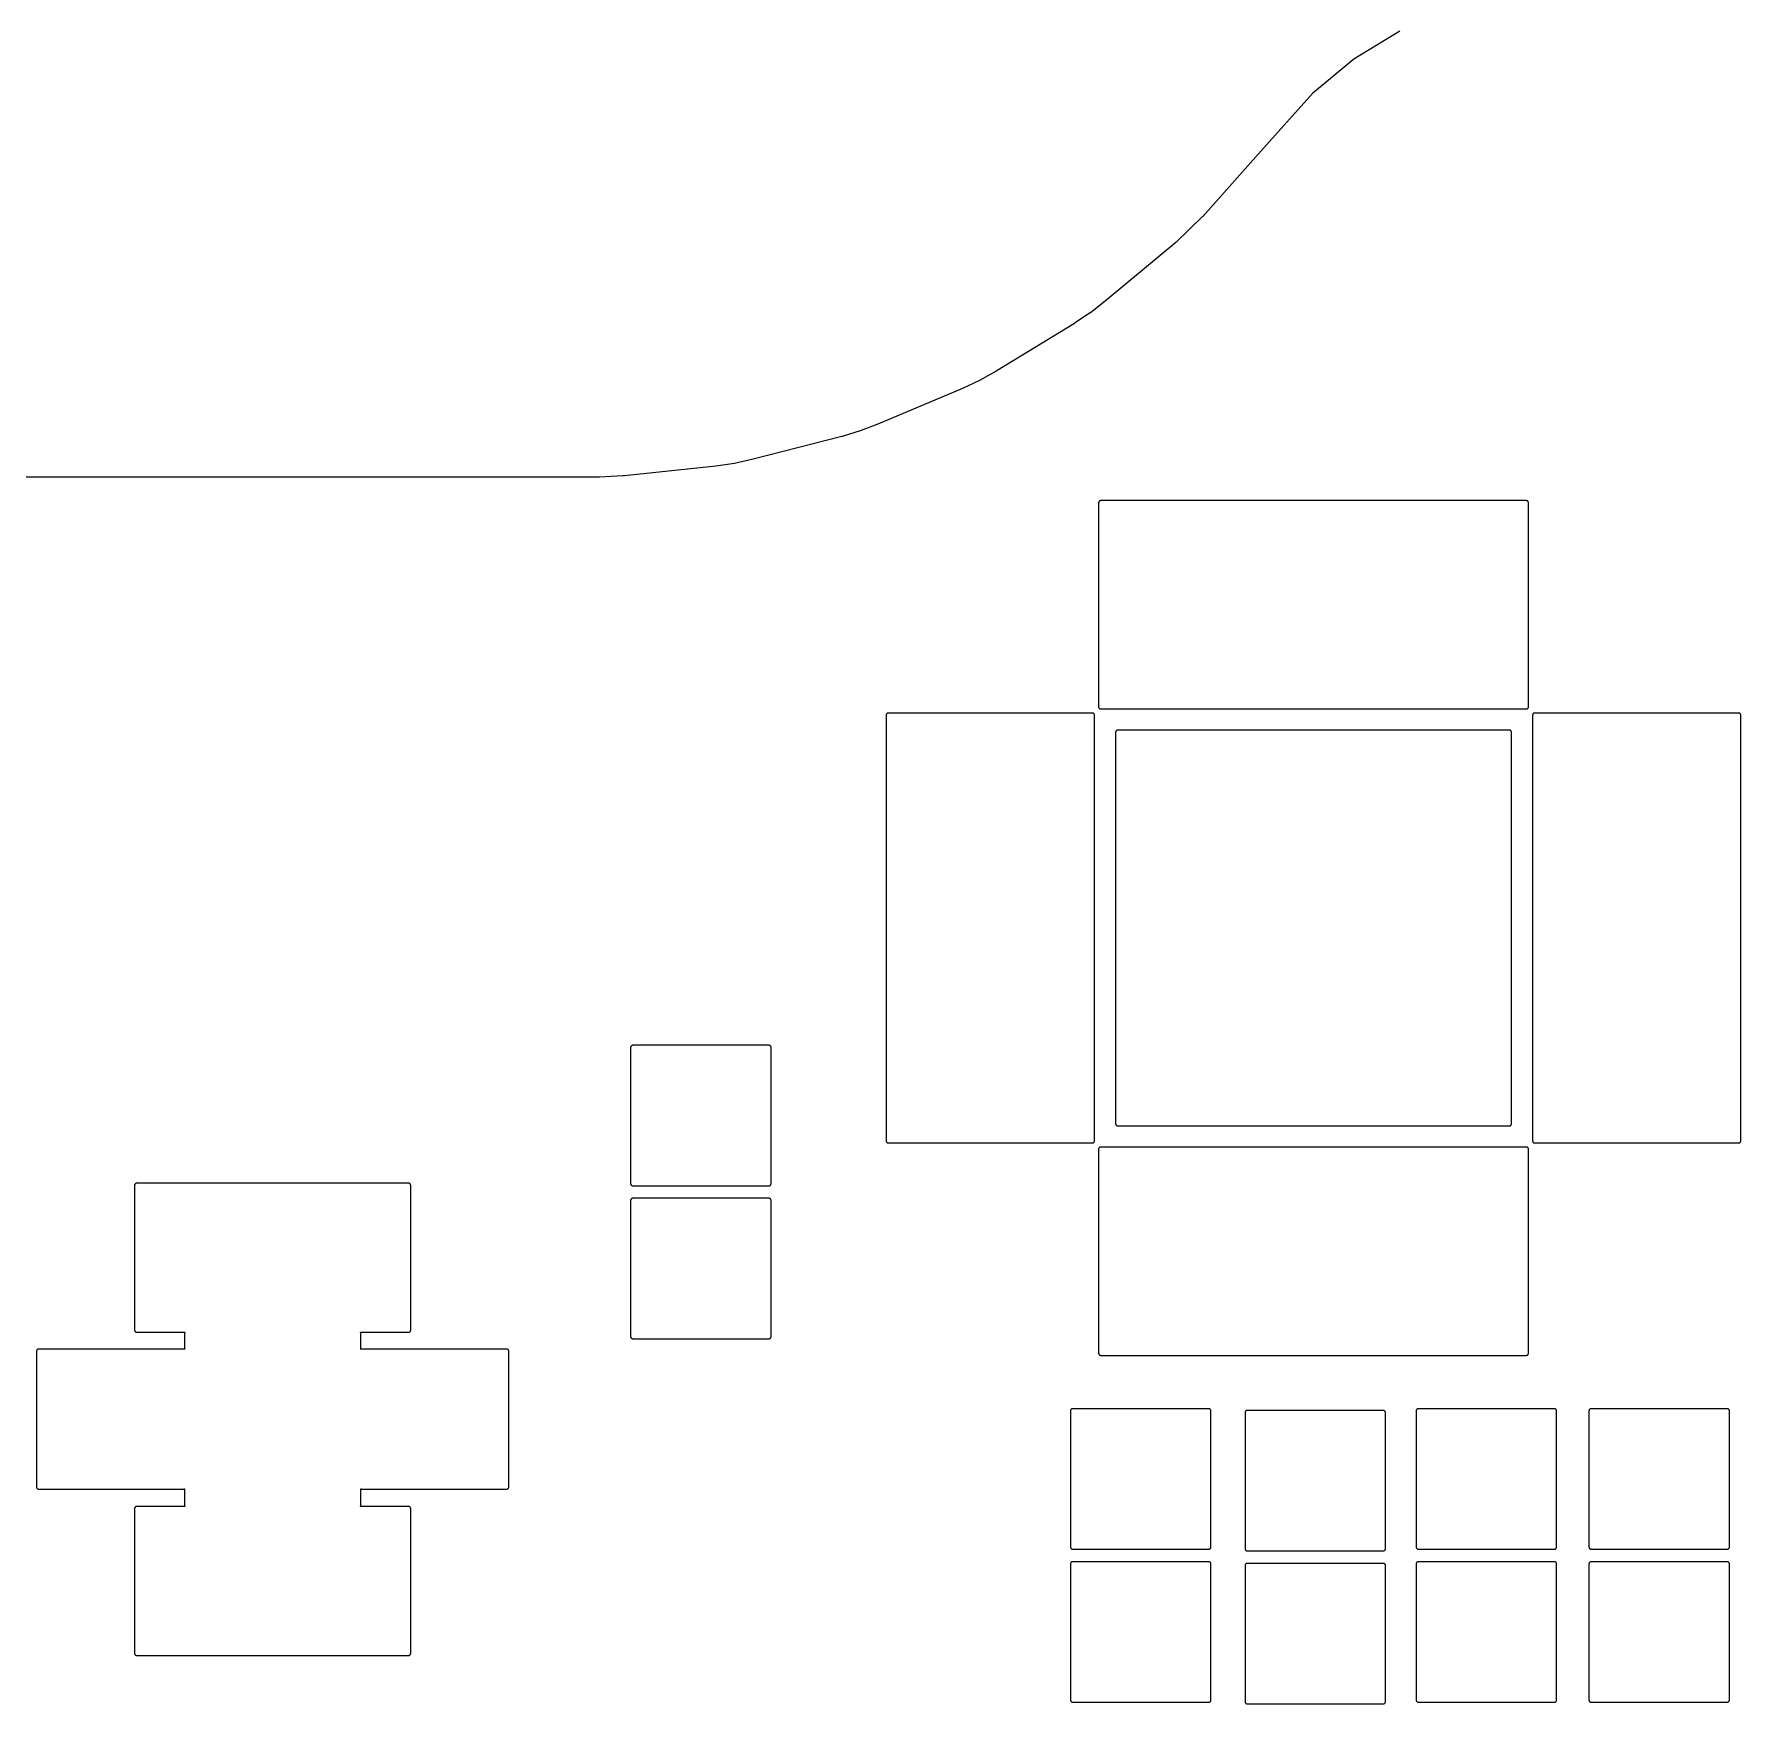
# Model space of a CAD drawing. Header units: inches. Extents: x -0.5 to 10, y -2.4 to 3.9.
# Drawn here: x 1.6391 to 2.0341, y 2.6021 to 2.9885 of the extents above; entities that cross this region are included whole.
import ezdxf

# ---------------------------------------------------------------- set-up
doc = ezdxf.new("R2010")
doc.units = ezdxf.units.IN

msp = doc.modelspace()

# ---------------------------------------------------------------- linework, layer by layer
msp.add_lwpolyline([(1.955135, 2.989166), (1.944529, 2.982694), (1.934949, 2.974698), (1.923696, 2.962111), (1.909544, 2.946281), (1.909531, 2.946267), (1.909519, 2.946254), (1.903332, 2.940274), (1.90332, 2.940264), (1.903305, 2.94025), (1.887004, 2.926646), (1.886995, 2.926638), (1.88699, 2.926635), (1.883544, 2.923968), (1.88353, 2.923957), (1.883514, 2.923947), (1.879881, 2.921542), (1.879876, 2.921538), (1.879866, 2.921532), (1.861742, 2.910473), (1.861737, 2.91047), (1.861726, 2.910464), (1.857926, 2.908333), (1.857907, 2.908323), (1.857893, 2.908316), (1.853946, 2.906472), (1.853936, 2.906467), (1.853929, 2.906464), (1.834376, 2.898191), (1.834371, 2.898189), (1.834359, 2.898184), (1.830286, 2.896636), (1.830271, 2.89663), (1.830251, 2.896624), (1.826076, 2.89538), (1.826067, 2.895377), (1.826058, 2.895375), (1.805501, 2.890067), (1.805497, 2.890066), (1.805483, 2.890063), (1.801227, 2.88913), (1.801215, 2.889128), (1.801191, 2.889124), (1.796877, 2.888507), (1.796862, 2.888505), (1.796859, 2.888505), (1.775745, 2.886278), (1.775733, 2.886277), (1.775721, 2.886276), (1.77554, 2.886266), (1.775361, 2.88624), (1.775339, 2.886237), (1.775312, 2.886235), (1.772623, 2.886103), (1.769935, 2.885952), (1.769907, 2.885951), (1.769886, 2.885952), (1.769705, 2.885959), (1.769525, 2.885951), (1.76951, 2.88595), (1.7695, 2.88595), (1.584527, 2.88595)])
for points in [[(1.885925, 2.832301), (1.885925, 2.832301), (1.88595, 2.8323), (1.98445, 2.8323), (1.984475, 2.832301), (1.984524, 2.832306), (1.984572, 2.832315), (1.984619, 2.832329), (1.984664, 2.832348), (1.984707, 2.832371), (1.984748, 2.832399), (1.984786, 2.83243), (1.98482, 2.832464), (1.984851, 2.832502), (1.984879, 2.832543), (1.984902, 2.832586), (1.984921, 2.832631), (1.984935, 2.832678), (1.984944, 2.832726), (1.984949, 2.832775), (1.98495, 2.8328), (1.98495, 2.88), (1.984949, 2.880025), (1.984944, 2.880074), (1.984935, 2.880122), (1.984921, 2.880169), (1.984902, 2.880214), (1.984879, 2.880257), (1.984851, 2.880298), (1.98482, 2.880336), (1.984786, 2.88037), (1.984748, 2.880401), (1.984707, 2.880429), (1.984664, 2.880452), (1.984619, 2.880471), (1.984572, 2.880485), (1.984524, 2.880494), (1.984475, 2.880499), (1.98445, 2.8805), (1.88595, 2.8805), (1.885925, 2.880499), (1.885876, 2.880494), (1.885828, 2.880485), (1.885781, 2.880471), (1.885736, 2.880452), (1.885693, 2.880429), (1.885652, 2.880401), (1.885614, 2.88037), (1.88558, 2.880336), (1.885549, 2.880298), (1.885521, 2.880257), (1.885498, 2.880214), (1.885479, 2.880169), (1.885465, 2.880122), (1.885456, 2.880074), (1.885451, 2.880025), (1.88545, 2.88), (1.88545, 2.8328), (1.885451, 2.832775), (1.885456, 2.832726), (1.885465, 2.832678), (1.885479, 2.832631), (1.885498, 2.832586), (1.885521, 2.832543), (1.885549, 2.832502), (1.88558, 2.832464), (1.885614, 2.83243), (1.885652, 2.832399), (1.885693, 2.832371), (1.885736, 2.832348), (1.885781, 2.832329), (1.885828, 2.832315), (1.885876, 2.832306)], [(1.8363, 2.83085), (1.8363, 2.73235), (1.836301, 2.732325), (1.836306, 2.732276), (1.836315, 2.732228), (1.836329, 2.732181), (1.836348, 2.732136), (1.836371, 2.732093), (1.836399, 2.732052), (1.83643, 2.732014), (1.836464, 2.73198), (1.836502, 2.731949), (1.836543, 2.731921), (1.836586, 2.731898), (1.836631, 2.731879), (1.836678, 2.731865), (1.836726, 2.731856), (1.836775, 2.731851), (1.8368, 2.73185), (1.884, 2.73185), (1.884025, 2.731851), (1.884074, 2.731856), (1.884122, 2.731865), (1.884169, 2.731879), (1.884214, 2.731898), (1.884257, 2.731921), (1.884298, 2.731949), (1.884336, 2.73198), (1.88437, 2.732014), (1.884401, 2.732052), (1.884429, 2.732093), (1.884452, 2.732136), (1.884471, 2.732181), (1.884485, 2.732228), (1.884494, 2.732276), (1.884499, 2.732325), (1.8845, 2.73235), (1.8845, 2.83085), (1.884499, 2.830875), (1.884494, 2.830924), (1.884485, 2.830972), (1.884471, 2.831019), (1.884452, 2.831064), (1.884429, 2.831107), (1.884401, 2.831148), (1.88437, 2.831186), (1.884336, 2.83122), (1.884298, 2.831251), (1.884257, 2.831279), (1.884214, 2.831302), (1.884169, 2.831321), (1.884122, 2.831335), (1.884074, 2.831344), (1.884025, 2.831349), (1.884, 2.83135), (1.8368, 2.83135), (1.836775, 2.831349), (1.836726, 2.831344), (1.836678, 2.831335), (1.836631, 2.831321), (1.836586, 2.831302), (1.836543, 2.831279), (1.836502, 2.831251), (1.836464, 2.83122), (1.83643, 2.831186), (1.836399, 2.831148), (1.836371, 2.831107), (1.836348, 2.831064), (1.836329, 2.831019), (1.836315, 2.830972), (1.836306, 2.830924), (1.836301, 2.830875)], [(1.9859, 2.83085), (1.9859, 2.73235), (1.985901, 2.732325), (1.985906, 2.732276), (1.985915, 2.732228), (1.985929, 2.732181), (1.985948, 2.732136), (1.985971, 2.732093), (1.985999, 2.732052), (1.98603, 2.732014), (1.986064, 2.73198), (1.986102, 2.731949), (1.986143, 2.731921), (1.986186, 2.731898), (1.986231, 2.731879), (1.986278, 2.731865), (1.986326, 2.731856), (1.986375, 2.731851), (1.9864, 2.73185), (2.0336, 2.73185), (2.033625, 2.731851), (2.033674, 2.731856), (2.033722, 2.731865), (2.033769, 2.731879), (2.033814, 2.731898), (2.033857, 2.731921), (2.033898, 2.731949), (2.033936, 2.73198), (2.03397, 2.732014), (2.034001, 2.732052), (2.034029, 2.732093), (2.034052, 2.732136), (2.034071, 2.732181), (2.034085, 2.732228), (2.034094, 2.732276), (2.034099, 2.732325), (2.0341, 2.73235), (2.0341, 2.83085), (2.034099, 2.830875), (2.034094, 2.830924), (2.034085, 2.830972), (2.034071, 2.831019), (2.034052, 2.831064), (2.034029, 2.831107), (2.034001, 2.831148), (2.03397, 2.831186), (2.033936, 2.83122), (2.033898, 2.831251), (2.033857, 2.831279), (2.033814, 2.831302), (2.033769, 2.831321), (2.033722, 2.831335), (2.033674, 2.831344), (2.033625, 2.831349), (2.0336, 2.83135), (1.9864, 2.83135), (1.986375, 2.831349), (1.986326, 2.831344), (1.986278, 2.831335), (1.986231, 2.831321), (1.986186, 2.831302), (1.986143, 2.831279), (1.986102, 2.831251), (1.986064, 2.83122), (1.98603, 2.831186), (1.985999, 2.831148), (1.985971, 2.831107), (1.985948, 2.831064), (1.985929, 2.831019), (1.985915, 2.830972), (1.985906, 2.830924), (1.985901, 2.830875)], [(1.889875, 2.735801), (1.889875, 2.735801), (1.8899, 2.7358), (1.9805, 2.7358), (1.980525, 2.735801), (1.980574, 2.735806), (1.980622, 2.735815), (1.980669, 2.735829), (1.980714, 2.735848), (1.980757, 2.735871), (1.980798, 2.735899), (1.980836, 2.73593), (1.98087, 2.735964), (1.980901, 2.736002), (1.980929, 2.736043), (1.980952, 2.736086), (1.980971, 2.736131), (1.980985, 2.736178), (1.980994, 2.736226), (1.980999, 2.736275), (1.981, 2.7363), (1.981, 2.8269), (1.980999, 2.826925), (1.980994, 2.826974), (1.980985, 2.827022), (1.980971, 2.827069), (1.980952, 2.827114), (1.980929, 2.827157), (1.980901, 2.827198), (1.98087, 2.827236), (1.980836, 2.82727), (1.980798, 2.827301), (1.980757, 2.827329), (1.980714, 2.827352), (1.980669, 2.827371), (1.980622, 2.827385), (1.980574, 2.827394), (1.980525, 2.827399), (1.9805, 2.8274), (1.8899, 2.8274), (1.889875, 2.827399), (1.889826, 2.827394), (1.889778, 2.827385), (1.889731, 2.827371), (1.889686, 2.827352), (1.889643, 2.827329), (1.889602, 2.827301), (1.889564, 2.82727), (1.88953, 2.827236), (1.889499, 2.827198), (1.889471, 2.827157), (1.889448, 2.827114), (1.889429, 2.827069), (1.889415, 2.827022), (1.889406, 2.826974), (1.889401, 2.826925), (1.8894, 2.8269), (1.8894, 2.7363), (1.889401, 2.736275), (1.889406, 2.736226), (1.889415, 2.736178), (1.889429, 2.736131), (1.889448, 2.736086), (1.889471, 2.736043), (1.889499, 2.736002), (1.88953, 2.735964), (1.889564, 2.73593), (1.889602, 2.735899), (1.889643, 2.735871), (1.889686, 2.735848), (1.889731, 2.735829), (1.889778, 2.735815), (1.889826, 2.735806)], [(1.777625, 2.721951), (1.777625, 2.721951), (1.77765, 2.72195), (1.80915, 2.72195), (1.809175, 2.721951), (1.809224, 2.721956), (1.809272, 2.721965), (1.809319, 2.721979), (1.809364, 2.721998), (1.809407, 2.722021), (1.809448, 2.722049), (1.809486, 2.72208), (1.80952, 2.722114), (1.809551, 2.722152), (1.809579, 2.722193), (1.809602, 2.722236), (1.809621, 2.722281), (1.809635, 2.722328), (1.809644, 2.722376), (1.809649, 2.722425), (1.80965, 2.72245), (1.80965, 2.75395), (1.809649, 2.753975), (1.809644, 2.754024), (1.809635, 2.754072), (1.809621, 2.754119), (1.809602, 2.754164), (1.809579, 2.754207), (1.809551, 2.754248), (1.80952, 2.754286), (1.809486, 2.75432), (1.809448, 2.754351), (1.809407, 2.754379), (1.809364, 2.754402), (1.809319, 2.754421), (1.809272, 2.754435), (1.809224, 2.754444), (1.809175, 2.754449), (1.80915, 2.75445), (1.77765, 2.75445), (1.777625, 2.754449), (1.777576, 2.754444), (1.777528, 2.754435), (1.777481, 2.754421), (1.777436, 2.754402), (1.777393, 2.754379), (1.777352, 2.754351), (1.777314, 2.75432), (1.77728, 2.754286), (1.777249, 2.754248), (1.777221, 2.754207), (1.777198, 2.754164), (1.777179, 2.754119), (1.777165, 2.754072), (1.777156, 2.754024), (1.777151, 2.753975), (1.77715, 2.75395), (1.77715, 2.72245), (1.777151, 2.722425), (1.777156, 2.722376), (1.777165, 2.722328), (1.777179, 2.722281), (1.777198, 2.722236), (1.777221, 2.722193), (1.777249, 2.722152), (1.77728, 2.722114), (1.777314, 2.72208), (1.777352, 2.722049), (1.777393, 2.722021), (1.777436, 2.721998), (1.777481, 2.721979), (1.777528, 2.721965), (1.777576, 2.721956)], [(1.885925, 2.682701), (1.885925, 2.682701), (1.88595, 2.6827), (1.98445, 2.6827), (1.984475, 2.682701), (1.984524, 2.682706), (1.984572, 2.682715), (1.984619, 2.682729), (1.984664, 2.682748), (1.984707, 2.682771), (1.984748, 2.682799), (1.984786, 2.68283), (1.98482, 2.682864), (1.984851, 2.682902), (1.984879, 2.682943), (1.984902, 2.682986), (1.984921, 2.683031), (1.984935, 2.683078), (1.984944, 2.683126), (1.984949, 2.683175), (1.98495, 2.6832), (1.98495, 2.7304), (1.984949, 2.730425), (1.984944, 2.730474), (1.984935, 2.730522), (1.984921, 2.730569), (1.984902, 2.730614), (1.984879, 2.730657), (1.984851, 2.730698), (1.98482, 2.730736), (1.984786, 2.73077), (1.984748, 2.730801), (1.984707, 2.730829), (1.984664, 2.730852), (1.984619, 2.730871), (1.984572, 2.730885), (1.984524, 2.730894), (1.984475, 2.730899), (1.98445, 2.7309), (1.88595, 2.7309), (1.885925, 2.730899), (1.885876, 2.730894), (1.885828, 2.730885), (1.885781, 2.730871), (1.885736, 2.730852), (1.885693, 2.730829), (1.885652, 2.730801), (1.885614, 2.73077), (1.88558, 2.730736), (1.885549, 2.730698), (1.885521, 2.730657), (1.885498, 2.730614), (1.885479, 2.730569), (1.885465, 2.730522), (1.885456, 2.730474), (1.885451, 2.730425), (1.88545, 2.7304), (1.88545, 2.6832), (1.885451, 2.683175), (1.885456, 2.683126), (1.885465, 2.683078), (1.885479, 2.683031), (1.885498, 2.682986), (1.885521, 2.682943), (1.885549, 2.682902), (1.88558, 2.682864), (1.885614, 2.68283), (1.885652, 2.682799), (1.885693, 2.682771), (1.885736, 2.682748), (1.885781, 2.682729), (1.885828, 2.682715), (1.885876, 2.682706)], [(1.63965, 2.68365), (1.63965, 2.65225), (1.639651, 2.652225), (1.639656, 2.652176), (1.639665, 2.652128), (1.639679, 2.652081), (1.639698, 2.652036), (1.639721, 2.651993), (1.639749, 2.651952), (1.63978, 2.651914), (1.639814, 2.65188), (1.639852, 2.651849), (1.639893, 2.651821), (1.639936, 2.651798), (1.639981, 2.651779), (1.640028, 2.651765), (1.640076, 2.651756), (1.640125, 2.651751), (1.64015, 2.65175), (1.67365, 2.65175), (1.673675, 2.651751), (1.673724, 2.651756), (1.673772, 2.651765), (1.673819, 2.651779), (1.673864, 2.651798), (1.6739, 2.651817), (1.6739, 2.648), (1.673901, 2.647975), (1.673906, 2.647926), (1.673915, 2.647878), (1.673929, 2.647831), (1.673948, 2.647786), (1.673967, 2.64775), (1.66285, 2.64775), (1.662825, 2.647749), (1.662776, 2.647744), (1.662728, 2.647735), (1.662681, 2.647721), (1.662636, 2.647702), (1.662593, 2.647679), (1.662552, 2.647651), (1.662514, 2.64762), (1.66248, 2.647586), (1.662449, 2.647548), (1.662421, 2.647507), (1.662398, 2.647464), (1.662379, 2.647419), (1.662365, 2.647372), (1.662356, 2.647324), (1.662351, 2.647275), (1.66235, 2.64725), (1.66235, 2.61375), (1.662351, 2.613725), (1.662356, 2.613676), (1.662365, 2.613628), (1.662379, 2.613581), (1.662398, 2.613536), (1.662421, 2.613493), (1.662449, 2.613452), (1.66248, 2.613414), (1.662514, 2.61338), (1.662552, 2.613349), (1.662593, 2.613321), (1.662636, 2.613298), (1.662681, 2.613279), (1.662728, 2.613265), (1.662776, 2.613256), (1.662825, 2.613251), (1.662825, 2.613251), (1.66285, 2.61325), (1.69425, 2.61325), (1.694275, 2.613251), (1.6943, 2.613253), (1.694325, 2.613251), (1.694325, 2.613251), (1.69435, 2.61325), (1.72575, 2.61325), (1.725775, 2.613251), (1.725824, 2.613256), (1.725872, 2.613265), (1.725919, 2.613279), (1.725964, 2.613298), (1.726007, 2.613321), (1.726048, 2.613349), (1.726086, 2.61338), (1.72612, 2.613414), (1.726151, 2.613452), (1.726179, 2.613493), (1.726202, 2.613536), (1.726221, 2.613581), (1.726235, 2.613628), (1.726244, 2.613676), (1.726249, 2.613725), (1.72625, 2.61375), (1.72625, 2.64725), (1.726249, 2.647275), (1.726244, 2.647324), (1.726235, 2.647372), (1.726221, 2.647419), (1.726202, 2.647464), (1.726179, 2.647507), (1.726151, 2.647548), (1.72612, 2.647586), (1.726086, 2.64762), (1.726048, 2.647651), (1.726007, 2.647679), (1.725964, 2.647702), (1.725919, 2.647721), (1.725872, 2.647735), (1.725824, 2.647744), (1.725775, 2.647749), (1.72575, 2.64775), (1.714633, 2.64775), (1.714652, 2.647786), (1.714671, 2.647831), (1.714685, 2.647878), (1.714694, 2.647926), (1.714699, 2.647975), (1.7147, 2.648), (1.7147, 2.651817), (1.714736, 2.651798), (1.714781, 2.651779), (1.714828, 2.651765), (1.714876, 2.651756), (1.714925, 2.651751), (1.71495, 2.65175), (1.74845, 2.65175), (1.748475, 2.651751), (1.748524, 2.651756), (1.748572, 2.651765), (1.748619, 2.651779), (1.748664, 2.651798), (1.748707, 2.651821), (1.748748, 2.651849), (1.748786, 2.65188), (1.74882, 2.651914), (1.748851, 2.651952), (1.748879, 2.651993), (1.748902, 2.652036), (1.748921, 2.652081), (1.748935, 2.652128), (1.748944, 2.652176), (1.748949, 2.652225), (1.74895, 2.65225), (1.74895, 2.68365), (1.748949, 2.683675), (1.748944, 2.683724), (1.748935, 2.683772), (1.748921, 2.683819), (1.748902, 2.683864), (1.748879, 2.683907), (1.748851, 2.683948), (1.74882, 2.683986), (1.748786, 2.68402), (1.748748, 2.684051), (1.748707, 2.684079), (1.748664, 2.684102), (1.748619, 2.684121), (1.748572, 2.684135), (1.748524, 2.684144), (1.748475, 2.684149), (1.74845, 2.68415), (1.71495, 2.68415), (1.714925, 2.684149), (1.714876, 2.684144), (1.714828, 2.684135), (1.714781, 2.684121), (1.714736, 2.684102), (1.7147, 2.684083), (1.7147, 2.6878), (1.714699, 2.687825), (1.714694, 2.687874), (1.714685, 2.687922), (1.714671, 2.687969), (1.714652, 2.688014), (1.714633, 2.68805), (1.72575, 2.68805), (1.725775, 2.688051), (1.725824, 2.688056), (1.725872, 2.688065), (1.725919, 2.688079), (1.725964, 2.688098), (1.726007, 2.688121), (1.726048, 2.688149), (1.726086, 2.68818), (1.72612, 2.688214), (1.726151, 2.688252), (1.726179, 2.688293), (1.726202, 2.688336), (1.726221, 2.688381), (1.726235, 2.688428), (1.726244, 2.688476), (1.726249, 2.688525), (1.72625, 2.68855), (1.72625, 2.72205), (1.726249, 2.722075), (1.726244, 2.722124), (1.726235, 2.722172), (1.726221, 2.722219), (1.726202, 2.722264), (1.726179, 2.722307), (1.726151, 2.722348), (1.72612, 2.722386), (1.726086, 2.72242), (1.726048, 2.722451), (1.726007, 2.722479), (1.725964, 2.722502), (1.725919, 2.722521), (1.725872, 2.722535), (1.725824, 2.722544), (1.725775, 2.722549), (1.72575, 2.72255), (1.69435, 2.72255), (1.694325, 2.722549), (1.6943, 2.722547), (1.694275, 2.722549), (1.69425, 2.72255), (1.66285, 2.72255), (1.662825, 2.722549), (1.662776, 2.722544), (1.662728, 2.722535), (1.662681, 2.722521), (1.662636, 2.722502), (1.662593, 2.722479), (1.662552, 2.722451), (1.662514, 2.72242), (1.66248, 2.722386), (1.662449, 2.722348), (1.662421, 2.722307), (1.662398, 2.722264), (1.662379, 2.722219), (1.662365, 2.722172), (1.662356, 2.722124), (1.662351, 2.722075), (1.66235, 2.72205), (1.66235, 2.68855), (1.662351, 2.688525), (1.662356, 2.688476), (1.662365, 2.688428), (1.662379, 2.688381), (1.662398, 2.688336), (1.662421, 2.688293), (1.662449, 2.688252), (1.66248, 2.688214), (1.662514, 2.68818), (1.662552, 2.688149), (1.662593, 2.688121), (1.662636, 2.688098), (1.662681, 2.688079), (1.662728, 2.688065), (1.662776, 2.688056), (1.662825, 2.688051), (1.662825, 2.688051), (1.66285, 2.68805), (1.673967, 2.68805), (1.673948, 2.688014), (1.673929, 2.687969), (1.673915, 2.687922), (1.673906, 2.687874), (1.673901, 2.687825), (1.6739, 2.6878), (1.6739, 2.684083), (1.673864, 2.684102), (1.673819, 2.684121), (1.673772, 2.684135), (1.673724, 2.684144), (1.673675, 2.684149), (1.67365, 2.68415), (1.64015, 2.68415), (1.640125, 2.684149), (1.640076, 2.684144), (1.640028, 2.684135), (1.639981, 2.684121), (1.639936, 2.684102), (1.639893, 2.684079), (1.639852, 2.684051), (1.639814, 2.68402), (1.63978, 2.683986), (1.639749, 2.683948), (1.639721, 2.683907), (1.639698, 2.683864), (1.639679, 2.683819), (1.639665, 2.683772), (1.639656, 2.683724), (1.639651, 2.683675)], [(1.777625, 2.686551), (1.777625, 2.686551), (1.77765, 2.68655), (1.80915, 2.68655), (1.809175, 2.686551), (1.809224, 2.686556), (1.809272, 2.686565), (1.809319, 2.686579), (1.809364, 2.686598), (1.809407, 2.686621), (1.809448, 2.686649), (1.809486, 2.68668), (1.80952, 2.686714), (1.809551, 2.686752), (1.809579, 2.686793), (1.809602, 2.686836), (1.809621, 2.686881), (1.809635, 2.686928), (1.809644, 2.686976), (1.809649, 2.687025), (1.80965, 2.68705), (1.80965, 2.71855), (1.809649, 2.718575), (1.809644, 2.718624), (1.809635, 2.718672), (1.809621, 2.718719), (1.809602, 2.718764), (1.809579, 2.718807), (1.809551, 2.718848), (1.80952, 2.718886), (1.809486, 2.71892), (1.809448, 2.718951), (1.809407, 2.718979), (1.809364, 2.719002), (1.809319, 2.719021), (1.809272, 2.719035), (1.809224, 2.719044), (1.809175, 2.719049), (1.80915, 2.71905), (1.77765, 2.71905), (1.777625, 2.719049), (1.777576, 2.719044), (1.777528, 2.719035), (1.777481, 2.719021), (1.777436, 2.719002), (1.777393, 2.718979), (1.777352, 2.718951), (1.777314, 2.71892), (1.77728, 2.718886), (1.777249, 2.718848), (1.777221, 2.718807), (1.777198, 2.718764), (1.777179, 2.718719), (1.777165, 2.718672), (1.777156, 2.718624), (1.777151, 2.718575), (1.77715, 2.71855), (1.77715, 2.68705), (1.777151, 2.687025), (1.777156, 2.686976), (1.777165, 2.686928), (1.777179, 2.686881), (1.777198, 2.686836), (1.777221, 2.686793), (1.777249, 2.686752), (1.77728, 2.686714), (1.777314, 2.68668), (1.777352, 2.686649), (1.777393, 2.686621), (1.777436, 2.686598), (1.777481, 2.686579), (1.777528, 2.686565), (1.777576, 2.686556)], [(1.879425, 2.637851), (1.879425, 2.637851), (1.87945, 2.63785), (1.91095, 2.63785), (1.910975, 2.637851), (1.911024, 2.637856), (1.911072, 2.637865), (1.911119, 2.637879), (1.911164, 2.637898), (1.911207, 2.637921), (1.911248, 2.637949), (1.911286, 2.63798), (1.91132, 2.638014), (1.911351, 2.638052), (1.911379, 2.638093), (1.911402, 2.638136), (1.911421, 2.638181), (1.911435, 2.638228), (1.911444, 2.638276), (1.911449, 2.638325), (1.91145, 2.63835), (1.91145, 2.66985), (1.911449, 2.669875), (1.911444, 2.669924), (1.911435, 2.669972), (1.911421, 2.670019), (1.911402, 2.670064), (1.911379, 2.670107), (1.911351, 2.670148), (1.91132, 2.670186), (1.911286, 2.67022), (1.911248, 2.670251), (1.911207, 2.670279), (1.911164, 2.670302), (1.911119, 2.670321), (1.911072, 2.670335), (1.911024, 2.670344), (1.910975, 2.670349), (1.91095, 2.67035), (1.87945, 2.67035), (1.879425, 2.670349), (1.879376, 2.670344), (1.879328, 2.670335), (1.879281, 2.670321), (1.879236, 2.670302), (1.879193, 2.670279), (1.879152, 2.670251), (1.879114, 2.67022), (1.87908, 2.670186), (1.879049, 2.670148), (1.879021, 2.670107), (1.878998, 2.670064), (1.878979, 2.670019), (1.878965, 2.669972), (1.878956, 2.669924), (1.878951, 2.669875), (1.87895, 2.66985), (1.87895, 2.63835), (1.878951, 2.638325), (1.878956, 2.638276), (1.878965, 2.638228), (1.878979, 2.638181), (1.878998, 2.638136), (1.879021, 2.638093), (1.879049, 2.638052), (1.87908, 2.638014), (1.879114, 2.63798), (1.879152, 2.637949), (1.879193, 2.637921), (1.879236, 2.637898), (1.879281, 2.637879), (1.879328, 2.637865), (1.879376, 2.637856)], [(1.959425, 2.637851), (1.959425, 2.637851), (1.95945, 2.63785), (1.99095, 2.63785), (1.990975, 2.637851), (1.991024, 2.637856), (1.991072, 2.637865), (1.991119, 2.637879), (1.991164, 2.637898), (1.991207, 2.637921), (1.991248, 2.637949), (1.991286, 2.63798), (1.99132, 2.638014), (1.991351, 2.638052), (1.991379, 2.638093), (1.991402, 2.638136), (1.991421, 2.638181), (1.991435, 2.638228), (1.991444, 2.638276), (1.991449, 2.638325), (1.99145, 2.63835), (1.99145, 2.66985), (1.991449, 2.669875), (1.991444, 2.669924), (1.991435, 2.669972), (1.991421, 2.670019), (1.991402, 2.670064), (1.991379, 2.670107), (1.991351, 2.670148), (1.99132, 2.670186), (1.991286, 2.67022), (1.991248, 2.670251), (1.991207, 2.670279), (1.991164, 2.670302), (1.991119, 2.670321), (1.991072, 2.670335), (1.991024, 2.670344), (1.990975, 2.670349), (1.99095, 2.67035), (1.95945, 2.67035), (1.959425, 2.670349), (1.959376, 2.670344), (1.959328, 2.670335), (1.959281, 2.670321), (1.959236, 2.670302), (1.959193, 2.670279), (1.959152, 2.670251), (1.959114, 2.67022), (1.95908, 2.670186), (1.959049, 2.670148), (1.959021, 2.670107), (1.958998, 2.670064), (1.958979, 2.670019), (1.958965, 2.669972), (1.958956, 2.669924), (1.958951, 2.669875), (1.95895, 2.66985), (1.95895, 2.63835), (1.958951, 2.638325), (1.958956, 2.638276), (1.958965, 2.638228), (1.958979, 2.638181), (1.958998, 2.638136), (1.959021, 2.638093), (1.959049, 2.638052), (1.95908, 2.638014), (1.959114, 2.63798), (1.959152, 2.637949), (1.959193, 2.637921), (1.959236, 2.637898), (1.959281, 2.637879), (1.959328, 2.637865), (1.959376, 2.637856)], [(1.999425, 2.637851), (1.999425, 2.637851), (1.99945, 2.63785), (2.03095, 2.63785), (2.030975, 2.637851), (2.031024, 2.637856), (2.031072, 2.637865), (2.031119, 2.637879), (2.031164, 2.637898), (2.031207, 2.637921), (2.031248, 2.637949), (2.031286, 2.63798), (2.03132, 2.638014), (2.031351, 2.638052), (2.031379, 2.638093), (2.031402, 2.638136), (2.031421, 2.638181), (2.031435, 2.638228), (2.031444, 2.638276), (2.031449, 2.638325), (2.03145, 2.63835), (2.03145, 2.66985), (2.031449, 2.669875), (2.031444, 2.669924), (2.031435, 2.669972), (2.031421, 2.670019), (2.031402, 2.670064), (2.031379, 2.670107), (2.031351, 2.670148), (2.03132, 2.670186), (2.031286, 2.67022), (2.031248, 2.670251), (2.031207, 2.670279), (2.031164, 2.670302), (2.031119, 2.670321), (2.031072, 2.670335), (2.031024, 2.670344), (2.030975, 2.670349), (2.03095, 2.67035), (1.99945, 2.67035), (1.999425, 2.670349), (1.999376, 2.670344), (1.999328, 2.670335), (1.999281, 2.670321), (1.999236, 2.670302), (1.999193, 2.670279), (1.999152, 2.670251), (1.999114, 2.67022), (1.99908, 2.670186), (1.999049, 2.670148), (1.999021, 2.670107), (1.998998, 2.670064), (1.998979, 2.670019), (1.998965, 2.669972), (1.998956, 2.669924), (1.998951, 2.669875), (1.99895, 2.66985), (1.99895, 2.63835), (1.998951, 2.638325), (1.998956, 2.638276), (1.998965, 2.638228), (1.998979, 2.638181), (1.998998, 2.638136), (1.999021, 2.638093), (1.999049, 2.638052), (1.99908, 2.638014), (1.999114, 2.63798), (1.999152, 2.637949), (1.999193, 2.637921), (1.999236, 2.637898), (1.999281, 2.637879), (1.999328, 2.637865), (1.999376, 2.637856)], [(1.919825, 2.637451), (1.919825, 2.637451), (1.91985, 2.63745), (1.95135, 2.63745), (1.951375, 2.637451), (1.951424, 2.637456), (1.951472, 2.637465), (1.951519, 2.637479), (1.951564, 2.637498), (1.951607, 2.637521), (1.951648, 2.637549), (1.951686, 2.63758), (1.95172, 2.637614), (1.951751, 2.637652), (1.951779, 2.637693), (1.951802, 2.637736), (1.951821, 2.637781), (1.951835, 2.637828), (1.951844, 2.637876), (1.951849, 2.637925), (1.95185, 2.63795), (1.95185, 2.66945), (1.951849, 2.669475), (1.951844, 2.669524), (1.951835, 2.669572), (1.951821, 2.669619), (1.951802, 2.669664), (1.951779, 2.669707), (1.951751, 2.669748), (1.95172, 2.669786), (1.951686, 2.66982), (1.951648, 2.669851), (1.951607, 2.669879), (1.951564, 2.669902), (1.951519, 2.669921), (1.951472, 2.669935), (1.951424, 2.669944), (1.951375, 2.669949), (1.95135, 2.66995), (1.91985, 2.66995), (1.919825, 2.669949), (1.919776, 2.669944), (1.919728, 2.669935), (1.919681, 2.669921), (1.919636, 2.669902), (1.919593, 2.669879), (1.919552, 2.669851), (1.919514, 2.66982), (1.91948, 2.669786), (1.919449, 2.669748), (1.919421, 2.669707), (1.919398, 2.669664), (1.919379, 2.669619), (1.919365, 2.669572), (1.919356, 2.669524), (1.919351, 2.669475), (1.91935, 2.66945), (1.91935, 2.63795), (1.919351, 2.637925), (1.919356, 2.637876), (1.919365, 2.637828), (1.919379, 2.637781), (1.919398, 2.637736), (1.919421, 2.637693), (1.919449, 2.637652), (1.91948, 2.637614), (1.919514, 2.63758), (1.919552, 2.637549), (1.919593, 2.637521), (1.919636, 2.637498), (1.919681, 2.637479), (1.919728, 2.637465), (1.919776, 2.637456)], [(1.879425, 2.602451), (1.879425, 2.602451), (1.87945, 2.60245), (1.91095, 2.60245), (1.910975, 2.602451), (1.911024, 2.602456), (1.911072, 2.602465), (1.911119, 2.602479), (1.911164, 2.602498), (1.911207, 2.602521), (1.911248, 2.602549), (1.911286, 2.60258), (1.91132, 2.602614), (1.911351, 2.602652), (1.911379, 2.602693), (1.911402, 2.602736), (1.911421, 2.602781), (1.911435, 2.602828), (1.911444, 2.602876), (1.911449, 2.602925), (1.91145, 2.60295), (1.91145, 2.63445), (1.911449, 2.634475), (1.911444, 2.634524), (1.911435, 2.634572), (1.911421, 2.634619), (1.911402, 2.634664), (1.911379, 2.634707), (1.911351, 2.634748), (1.91132, 2.634786), (1.911286, 2.63482), (1.911248, 2.634851), (1.911207, 2.634879), (1.911164, 2.634902), (1.911119, 2.634921), (1.911072, 2.634935), (1.911024, 2.634944), (1.910975, 2.634949), (1.91095, 2.63495), (1.87945, 2.63495), (1.879425, 2.634949), (1.879376, 2.634944), (1.879328, 2.634935), (1.879281, 2.634921), (1.879236, 2.634902), (1.879193, 2.634879), (1.879152, 2.634851), (1.879114, 2.63482), (1.87908, 2.634786), (1.879049, 2.634748), (1.879021, 2.634707), (1.878998, 2.634664), (1.878979, 2.634619), (1.878965, 2.634572), (1.878956, 2.634524), (1.878951, 2.634475), (1.87895, 2.63445), (1.87895, 2.60295), (1.878951, 2.602925), (1.878956, 2.602876), (1.878965, 2.602828), (1.878979, 2.602781), (1.878998, 2.602736), (1.879021, 2.602693), (1.879049, 2.602652), (1.87908, 2.602614), (1.879114, 2.60258), (1.879152, 2.602549), (1.879193, 2.602521), (1.879236, 2.602498), (1.879281, 2.602479), (1.879328, 2.602465), (1.879376, 2.602456)], [(1.959425, 2.602451), (1.959425, 2.602451), (1.95945, 2.60245), (1.99095, 2.60245), (1.990975, 2.602451), (1.991024, 2.602456), (1.991072, 2.602465), (1.991119, 2.602479), (1.991164, 2.602498), (1.991207, 2.602521), (1.991248, 2.602549), (1.991286, 2.60258), (1.99132, 2.602614), (1.991351, 2.602652), (1.991379, 2.602693), (1.991402, 2.602736), (1.991421, 2.602781), (1.991435, 2.602828), (1.991444, 2.602876), (1.991449, 2.602925), (1.99145, 2.60295), (1.99145, 2.63445), (1.991449, 2.634475), (1.991444, 2.634524), (1.991435, 2.634572), (1.991421, 2.634619), (1.991402, 2.634664), (1.991379, 2.634707), (1.991351, 2.634748), (1.99132, 2.634786), (1.991286, 2.63482), (1.991248, 2.634851), (1.991207, 2.634879), (1.991164, 2.634902), (1.991119, 2.634921), (1.991072, 2.634935), (1.991024, 2.634944), (1.990975, 2.634949), (1.99095, 2.63495), (1.95945, 2.63495), (1.959425, 2.634949), (1.959376, 2.634944), (1.959328, 2.634935), (1.959281, 2.634921), (1.959236, 2.634902), (1.959193, 2.634879), (1.959152, 2.634851), (1.959114, 2.63482), (1.95908, 2.634786), (1.959049, 2.634748), (1.959021, 2.634707), (1.958998, 2.634664), (1.958979, 2.634619), (1.958965, 2.634572), (1.958956, 2.634524), (1.958951, 2.634475), (1.95895, 2.63445), (1.95895, 2.60295), (1.958951, 2.602925), (1.958956, 2.602876), (1.958965, 2.602828), (1.958979, 2.602781), (1.958998, 2.602736), (1.959021, 2.602693), (1.959049, 2.602652), (1.95908, 2.602614), (1.959114, 2.60258), (1.959152, 2.602549), (1.959193, 2.602521), (1.959236, 2.602498), (1.959281, 2.602479), (1.959328, 2.602465), (1.959376, 2.602456)], [(1.999425, 2.602451), (1.999425, 2.602451), (1.99945, 2.60245), (2.03095, 2.60245), (2.030975, 2.602451), (2.031024, 2.602456), (2.031072, 2.602465), (2.031119, 2.602479), (2.031164, 2.602498), (2.031207, 2.602521), (2.031248, 2.602549), (2.031286, 2.60258), (2.03132, 2.602614), (2.031351, 2.602652), (2.031379, 2.602693), (2.031402, 2.602736), (2.031421, 2.602781), (2.031435, 2.602828), (2.031444, 2.602876), (2.031449, 2.602925), (2.03145, 2.60295), (2.03145, 2.63445), (2.031449, 2.634475), (2.031444, 2.634524), (2.031435, 2.634572), (2.031421, 2.634619), (2.031402, 2.634664), (2.031379, 2.634707), (2.031351, 2.634748), (2.03132, 2.634786), (2.031286, 2.63482), (2.031248, 2.634851), (2.031207, 2.634879), (2.031164, 2.634902), (2.031119, 2.634921), (2.031072, 2.634935), (2.031024, 2.634944), (2.030975, 2.634949), (2.03095, 2.63495), (1.99945, 2.63495), (1.999425, 2.634949), (1.999376, 2.634944), (1.999328, 2.634935), (1.999281, 2.634921), (1.999236, 2.634902), (1.999193, 2.634879), (1.999152, 2.634851), (1.999114, 2.63482), (1.99908, 2.634786), (1.999049, 2.634748), (1.999021, 2.634707), (1.998998, 2.634664), (1.998979, 2.634619), (1.998965, 2.634572), (1.998956, 2.634524), (1.998951, 2.634475), (1.99895, 2.63445), (1.99895, 2.60295), (1.998951, 2.602925), (1.998956, 2.602876), (1.998965, 2.602828), (1.998979, 2.602781), (1.998998, 2.602736), (1.999021, 2.602693), (1.999049, 2.602652), (1.99908, 2.602614), (1.999114, 2.60258), (1.999152, 2.602549), (1.999193, 2.602521), (1.999236, 2.602498), (1.999281, 2.602479), (1.999328, 2.602465), (1.999376, 2.602456)], [(1.919825, 2.602051), (1.919825, 2.602051), (1.91985, 2.60205), (1.95135, 2.60205), (1.951375, 2.602051), (1.951424, 2.602056), (1.951472, 2.602065), (1.951519, 2.602079), (1.951564, 2.602098), (1.951607, 2.602121), (1.951648, 2.602149), (1.951686, 2.60218), (1.95172, 2.602214), (1.951751, 2.602252), (1.951779, 2.602293), (1.951802, 2.602336), (1.951821, 2.602381), (1.951835, 2.602428), (1.951844, 2.602476), (1.951849, 2.602525), (1.95185, 2.60255), (1.95185, 2.63405), (1.951849, 2.634075), (1.951844, 2.634124), (1.951835, 2.634172), (1.951821, 2.634219), (1.951802, 2.634264), (1.951779, 2.634307), (1.951751, 2.634348), (1.95172, 2.634386), (1.951686, 2.63442), (1.951648, 2.634451), (1.951607, 2.634479), (1.951564, 2.634502), (1.951519, 2.634521), (1.951472, 2.634535), (1.951424, 2.634544), (1.951375, 2.634549), (1.95135, 2.63455), (1.91985, 2.63455), (1.919825, 2.634549), (1.919776, 2.634544), (1.919728, 2.634535), (1.919681, 2.634521), (1.919636, 2.634502), (1.919593, 2.634479), (1.919552, 2.634451), (1.919514, 2.63442), (1.91948, 2.634386), (1.919449, 2.634348), (1.919421, 2.634307), (1.919398, 2.634264), (1.919379, 2.634219), (1.919365, 2.634172), (1.919356, 2.634124), (1.919351, 2.634075), (1.91935, 2.63405), (1.91935, 2.60255), (1.919351, 2.602525), (1.919356, 2.602476), (1.919365, 2.602428), (1.919379, 2.602381), (1.919398, 2.602336), (1.919421, 2.602293), (1.919449, 2.602252), (1.91948, 2.602214), (1.919514, 2.60218), (1.919552, 2.602149), (1.919593, 2.602121), (1.919636, 2.602098), (1.919681, 2.602079), (1.919728, 2.602065), (1.919776, 2.602056)]]:
    msp.add_lwpolyline(points, close=True)

doc.saveas('drawing.dxf')
